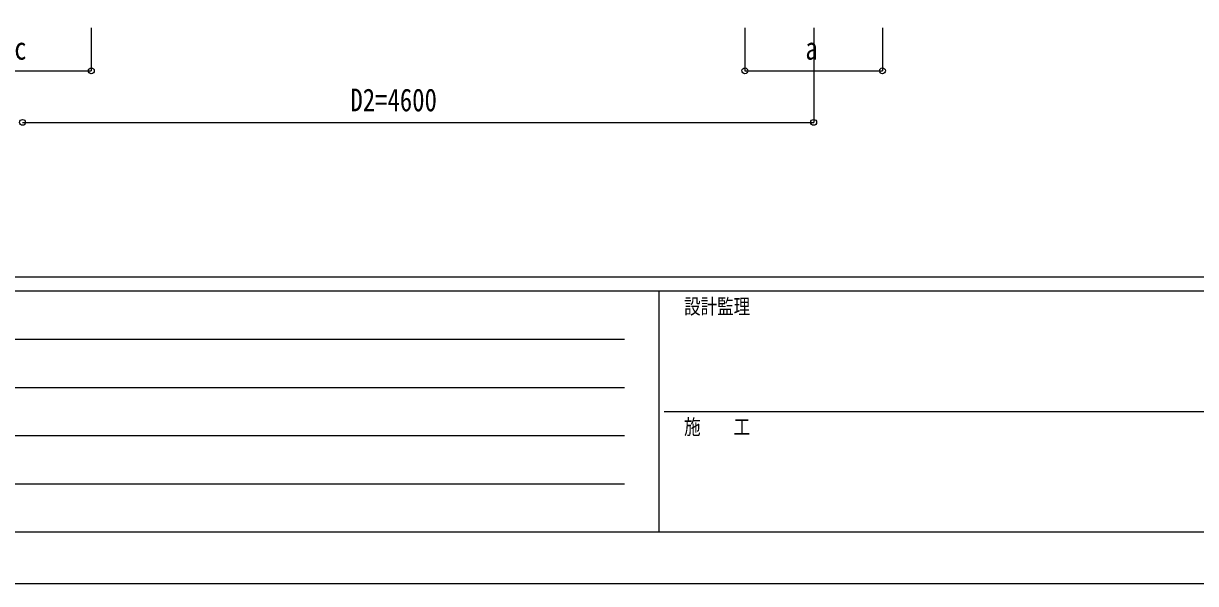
# Model space of a CAD drawing. Units: millimetres, scale not verified. Extents: x -16820 to 16820, y -11880 to 11880.
# Drawn here: x -8915 to -2099, y -11880 to -8625 of the extents above; entities that cross this region are included whole.
import ezdxf
from ezdxf.enums import TextEntityAlignment as Align

# ---------------------------------------------------------------- set-up
doc = ezdxf.new("R2010")
doc.units = ezdxf.units.MM
doc.header["$LTSCALE"] = 60
doc.layers.add('0-5_YKK_D', color=6, linetype='Continuous')
doc.layers.add('0-6_YKK_ZWAK', color=7, linetype='Continuous')
doc.styles.add('ＭＳ ゴシック', font='')
doc.styles.get('ＭＳ ゴシック').set_extended_font_data('MS Gothic')

msp = doc.modelspace()

# ---------------------------------------------------------------- linework, layer by layer
at = {"layer": '0-5_YKK_D'}
for p, q in [((-8519.92, -8650), (-8519.92, -8901)), ((-4719.92, -8650), (-4719.92, -8901)), ((-4319.92, -8650), (-4319.92, -9201)), ((-3919.92, -8650), (-3919.92, -8901)), ((-9319.92, -8900), (-8519.92, -8900)), ((-4719.92, -8900), (-3919.92, -8900)), ((-8919.92, -9200), (-4319.92, -9200))]:
    msp.add_line(p, q, dxfattribs=at)
for centre in [(-8519.92, -8900), (-4719.92, -8900), (-3919.92, -8900), (-8919.92, -9200), (-8919.92, -9200), (-4319.92, -9200)]:
    msp.add_circle(centre, 17, dxfattribs=at)
at = {"layer": '0-6_YKK_ZWAK'}
for p, q in [((15580.08, -10100), (-15619.92, -10100)), ((-5219.92, -10180), (-15619.92, -10180)), ((-5219.92, -10180), (-5219.92, -11580)), ((-19.92, -10180), (-5219.92, -10180)), ((-15449.92, -10460), (-5419.92, -10460)), ((-15449.92, -10740), (-5419.92, -10740)), ((-5189.92, -10880), (-19.92, -10880)), ((-15449.92, -11020), (-5419.92, -11020)), ((-15449.92, -11300), (-5419.92, -11300)), ((-15619.92, -11580), (-5219.92, -11580)), ((-5219.92, -11580), (-19.92, -11580))]:
    msp.add_line(p, q, dxfattribs=at)
msp.add_lwpolyline([(-16820, -11880), (16820, -11880), (16820, 11880), (-16820, 11880)], close=True, dxfattribs=at)

# ---------------------------------------------------------------- texts
at = {"layer": '0-5_YKK_D', "style": 'ＭＳ ゴシック', "width": 0.8}
for s, p in [('c', (-8967.92, -8875)), ('a', (-4367.92, -8875)), ('D2=4600', (-7013.52, -9175))]:
    msp.add_text(s, height=132, dxfattribs=at).set_placement(p, align=Align.BOTTOM_LEFT)
at = {"layer": '0-6_YKK_ZWAK', "style": 'ＭＳ ゴシック', "width": 0.8}
for s, p in [('設計監理', (-5073.25, -10340)), ('施\u3000\u3000工', (-5073.25, -11040))]:
    msp.add_text(s, height=87.98, dxfattribs=at).set_placement(p, align=Align.BOTTOM_LEFT)

doc.saveas('drawing.dxf')
